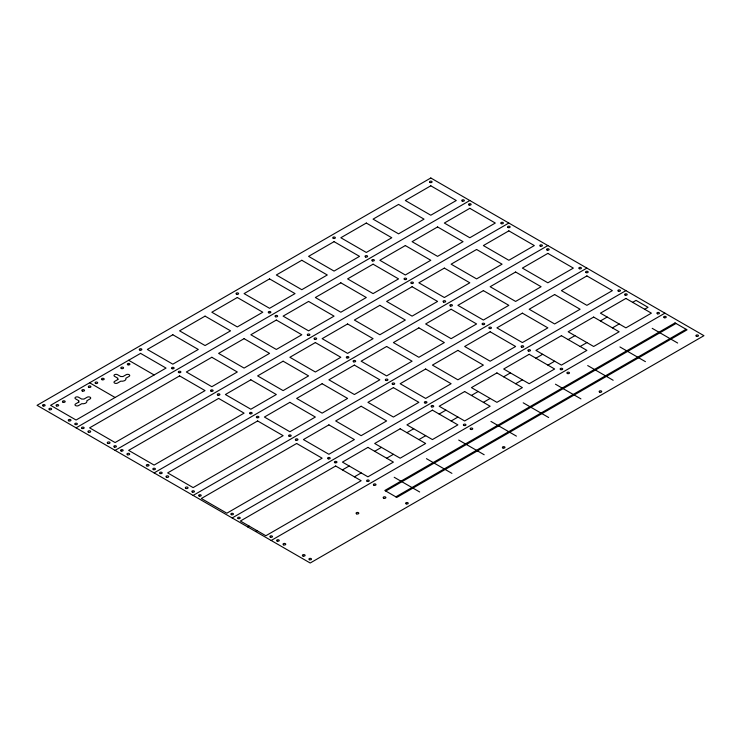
<?xml version="1.0" encoding="UTF-8"?>
<svg xmlns="http://www.w3.org/2000/svg" width="741" height="741" viewBox="0 0 741 741"><rect width="100%" height="100%" fill="white"/><g stroke="black" fill="none" stroke-linecap="round" stroke-linejoin="round"><path stroke-width="1.11" d="M76.073 427.844L469.822 200.515M115.096 450.371L508.845 223.041M154.109 472.897L547.868 245.567M193.132 495.433L586.891 268.103M232.155 517.959L625.904 290.629M342.416 469.905L349.187 465.996M374.659 451.288L381.43 447.379M406.911 432.67L413.682 428.761M439.154 414.052L445.934 410.144M471.406 395.435L478.177 391.517M503.658 376.817L510.429 372.899M535.9 358.19L542.671 354.281M568.152 339.573L574.923 335.664M600.395 320.955L607.175 317.046M632.647 302.337L636.037 300.383L648.032 307.311L644.642 309.266M247.8 526.99L249.245 526.147M255.534 531.454L256.988 530.621M354.411 476.833L361.182 472.925M386.663 458.216L393.434 454.307M418.906 439.598L425.677 435.68M451.158 420.981L457.929 417.063M483.401 402.354L490.181 398.445M515.653 383.736L522.424 379.827M547.905 365.118L554.676 361.21M580.147 346.501L586.918 342.592M612.399 327.883L619.17 323.974M271.178 540.485L664.927 313.156M385.792 491.033L676.024 323.474M395.851 496.85L686.083 329.282M652.191 328.328L677.663 343.037M619.939 346.945L645.42 361.654M587.696 365.563L613.168 380.272M555.444 384.19L580.925 398.89M523.202 402.808L548.673 417.516M490.95 421.425L516.421 436.134M458.698 440.043L484.179 454.752M426.455 458.66L451.927 473.369M394.203 477.278L419.684 491.987M128.638 360.256L154.109 374.965M89.615 382.782L115.096 397.491M430.799 177.988L37.05 405.318L310.201 563.012L703.95 335.682L430.799 177.988M140.568 353.374L50.592 405.318L76.073 420.027L166.04 368.082L140.568 353.374M172.82 334.756L147.339 349.456L172.82 364.164L198.292 349.456L172.82 334.756M205.062 316.129L179.591 330.838L205.062 345.547L230.544 330.838L205.062 316.129M237.315 297.512L211.833 312.22L237.315 326.929L262.786 312.22L237.315 297.512M269.557 278.894L244.085 293.603L269.557 308.312L295.038 293.603L269.557 278.894M301.809 260.276L276.337 274.985L301.809 289.694L327.281 274.985L301.809 260.276M334.061 241.659L308.58 256.367L334.061 271.076L359.533 256.367L334.061 241.659M366.304 223.041L340.832 237.75L366.304 252.459L391.785 237.75L366.304 223.041M398.556 204.423L373.075 219.132L398.556 233.841L424.028 219.132L398.556 204.423M430.799 185.806L405.327 200.515L430.799 215.223L456.28 200.515L430.799 185.806M78.879 402.02L75.591 403.919A2.056 1.186 0 0 0 75.591 405.596A2.056 1.186 0 0 0 78.49 405.596L81.779 403.697A4.103 2.371 0 0 0 86.808 400.788L90.096 398.89A2.056 1.186 0 0 0 90.096 397.213A2.056 1.186 0 0 0 87.197 397.213L83.909 399.112A4.103 2.371 0 0 0 81.779 399.112L78.49 397.213A2.056 1.186 0 0 0 75.591 397.213A2.056 1.186 0 0 0 75.591 398.89L78.879 400.788A4.103 2.371 0 0 0 78.879 402.02M117.902 379.494L114.605 381.393A2.056 1.186 0 0 0 114.605 383.069A2.056 1.186 0 0 0 117.513 383.069L120.802 381.161A4.103 2.371 0 0 0 125.831 378.262L129.119 376.363A2.056 1.186 0 0 0 129.119 374.687A2.056 1.186 0 0 0 126.22 374.687L122.932 376.585A4.103 2.371 0 0 0 120.802 376.585L117.513 374.687A2.056 1.186 0 0 0 114.605 374.687A2.056 1.186 0 0 0 114.605 376.363L117.902 378.262A4.103 2.371 0 0 0 117.902 379.494M179.591 375.9L89.615 427.844L115.096 442.553L205.062 390.609L179.591 375.9M211.833 357.282L186.362 371.991L211.833 386.7L237.315 371.991L211.833 357.282M244.085 338.665L218.614 353.374L244.085 368.082L269.557 353.374L244.085 338.665M276.337 320.047L250.856 334.756L276.337 349.456L301.809 334.756L276.337 320.047M308.58 301.43L283.108 316.129L308.58 330.838L334.061 316.129L308.58 301.43M340.832 282.803L315.351 297.512L340.832 312.22L366.304 297.512L340.832 282.803M373.075 264.185L347.603 278.894L373.075 293.603L398.556 278.894L373.075 264.185M405.327 245.567L379.855 260.276L405.327 274.985L430.799 260.276L405.327 245.567M437.579 226.95L412.098 241.659L437.579 256.367L463.051 241.659L437.579 226.95M469.822 208.332L444.35 223.041L469.822 237.75L495.303 223.041L469.822 208.332M218.614 398.426L128.638 450.371L154.109 465.079L244.085 413.135L218.614 398.426M250.856 379.809L225.384 394.518L250.856 409.227L276.337 394.518L250.856 379.809M283.108 361.191L257.627 375.9L283.108 390.609L308.58 375.9L283.108 361.191M315.351 342.574L289.879 357.282L315.351 371.991L340.832 357.282L315.351 342.574M347.603 323.956L322.131 338.665L347.603 353.374L373.075 338.665L347.603 323.956M379.855 305.338L354.374 320.047L379.855 334.756L405.327 320.047L379.855 305.338M412.098 286.721L386.626 301.43L412.098 316.129L437.579 301.43L412.098 286.721M444.35 268.103L418.869 282.803L444.35 297.512L469.822 282.803L444.35 268.103M476.593 249.476L451.121 264.185L476.593 278.894L502.074 264.185L476.593 249.476M508.845 230.859L483.373 245.567L508.845 260.276L534.317 245.567L508.845 230.859M257.627 420.953L167.661 472.897L193.132 487.606L283.108 435.662L257.627 420.953M289.879 402.335L264.407 417.044L289.879 431.753L315.351 417.044L289.879 402.335M322.131 383.718L296.65 398.426L322.131 413.135L347.603 398.426L322.131 383.718M354.374 365.1L328.902 379.809L354.374 394.518L379.855 379.809L354.374 365.1M386.626 346.482L361.145 361.191L386.626 375.9L412.098 361.191L386.626 346.482M418.869 327.865L393.397 342.574L418.869 357.282L444.35 342.574L418.869 327.865M451.121 309.247L425.649 323.956L451.121 338.665L476.593 323.956L451.121 309.247M483.373 290.629L457.892 305.338L483.373 320.047L508.845 305.338L483.373 290.629M515.616 272.012L490.144 286.721L515.616 301.43L541.097 286.721L515.616 272.012M547.868 253.394L522.386 268.103L547.868 282.803L573.339 268.103L547.868 253.394M296.65 443.489L201.357 498.498L226.839 513.207L322.131 458.197L296.65 443.489M328.902 424.871L303.421 439.57L328.902 454.279L354.374 439.57L328.902 424.871M361.145 406.244L335.673 420.953L361.145 435.662L386.626 420.953L361.145 406.244M393.397 387.626L367.925 402.335L393.397 417.044L418.869 402.335L393.397 387.626M425.649 369.009L400.168 383.718L425.649 398.426L451.121 383.718L425.649 369.009M457.892 350.391L432.42 365.1L457.892 379.809L483.373 365.1L457.892 350.391M490.144 331.773L464.663 346.482L490.144 361.191L515.616 346.482L490.144 331.773M522.386 313.156L496.915 327.865L522.386 342.574L547.868 327.865L522.386 313.156M554.639 294.538L529.167 309.247L554.639 323.956L580.11 309.247L554.639 294.538M586.891 275.921L561.409 290.629L586.891 305.338L612.362 290.629L586.891 275.921M335.673 466.015L240.38 521.034L265.852 535.743L361.145 480.724L335.673 466.015M367.925 447.397L342.444 462.106L367.925 476.815L393.397 462.106L367.925 447.397M400.168 428.78L374.696 443.489L400.168 458.197L425.649 443.489L400.168 428.78M432.42 410.162L406.939 424.871L432.42 439.57L457.892 424.871L432.42 410.162M464.663 391.544L439.191 406.244L464.663 420.953L490.144 406.244L464.663 391.544M496.915 372.918L471.443 387.626L496.915 402.335L522.386 387.626L496.915 372.918M529.167 354.3L503.685 369.009L529.167 383.718L554.639 369.009L529.167 354.3M561.409 335.682L535.938 350.391L561.409 365.1L586.891 350.391L561.409 335.682M593.661 317.065L568.18 331.773L593.661 346.482L619.133 331.773L593.661 317.065M625.904 298.447L600.432 313.156L625.904 327.865L651.385 313.156L625.904 298.447M675.051 322.909L384.82 490.477L396.815 497.406L687.055 329.838L675.051 322.909M63.05 402.243A1.371 0.787 0 0 0 65.18 401.65A1.371 0.787 0 0 0 63.217 400.881A1.371 0.787 0 0 0 63.05 402.243M82.399 391.072A1.371 0.787 0 0 0 84.53 390.479A1.371 0.787 0 0 0 82.566 389.71A1.371 0.787 0 0 0 82.399 391.072M88.966 387.348A1.297 0.75 0 0 0 90.921 386.7A1.297 0.75 0 0 0 88.966 386.042A1.297 0.75 0 0 0 88.966 387.348M56.64 405.938A1.297 0.75 0 0 0 58.669 405.373A1.297 0.75 0 0 0 56.798 404.642A1.297 0.75 0 0 0 56.64 405.938M696.447 336.303A1.297 0.75 0 0 0 698.476 335.738A1.297 0.75 0 0 0 696.605 335.006A1.297 0.75 0 0 0 696.447 336.303M664.279 317.713A1.297 0.75 0 0 0 666.233 317.065A1.297 0.75 0 0 0 664.279 316.416A1.297 0.75 0 0 0 664.279 317.713M309.543 559.751A1.297 0.75 0 0 0 311.498 559.103A1.297 0.75 0 0 0 309.543 558.455A1.297 0.75 0 0 0 309.543 559.751M277.217 541.106A1.297 0.75 0 0 0 279.246 540.541A1.297 0.75 0 0 0 277.384 539.809A1.297 0.75 0 0 0 277.217 541.106M502.963 448.018A1.297 0.75 0 0 0 504.982 447.453A1.297 0.75 0 0 0 503.12 446.721A1.297 0.75 0 0 0 502.963 448.018M470.785 429.428A1.297 0.75 0 0 0 472.739 428.78A1.297 0.75 0 0 0 470.785 428.131A1.297 0.75 0 0 0 470.785 429.428M599.701 392.165A1.297 0.75 0 0 0 601.729 391.591A1.297 0.75 0 0 0 599.867 390.868A1.297 0.75 0 0 0 599.701 392.165M567.532 373.575A1.297 0.75 0 0 0 569.486 372.918A1.297 0.75 0 0 0 567.532 372.269A1.297 0.75 0 0 0 567.532 373.575M406.216 503.871A1.297 0.75 0 0 0 408.235 503.306A1.297 0.75 0 0 0 406.374 502.574A1.297 0.75 0 0 0 406.216 503.871M373.964 485.253A1.297 0.75 0 0 0 375.993 484.688A1.297 0.75 0 0 0 374.131 483.956A1.297 0.75 0 0 0 373.964 485.253M283.71 544.894A1.371 0.787 0 0 0 285.767 544.209A1.371 0.787 0 0 0 283.71 543.524A1.371 0.787 0 0 0 283.71 544.894M303.069 556.065A1.371 0.787 0 0 0 305.116 555.38A1.371 0.787 0 0 0 303.069 554.694A1.371 0.787 0 0 0 303.069 556.065M356.671 513.865A1.371 0.787 0 0 0 358.801 513.272A1.371 0.787 0 0 0 356.838 512.503A1.371 0.787 0 0 0 356.671 513.865M383.764 498.23A1.371 0.787 0 0 0 385.894 497.628A1.371 0.787 0 0 0 383.931 496.859A1.371 0.787 0 0 0 383.764 498.23M186 488.476A1.371 0.787 0 0 0 188.057 487.8A1.371 0.787 0 0 0 186 487.115A1.371 0.787 0 0 0 186 488.476M166.568 477.278A1.371 0.787 0 0 0 168.698 476.676A1.371 0.787 0 0 0 166.734 475.917A1.371 0.787 0 0 0 166.568 477.278M256.979 417.692A1.297 0.75 0 0 0 258.933 417.044A1.297 0.75 0 0 0 256.979 416.396A1.297 0.75 0 0 0 256.979 417.692M289.231 436.31A1.297 0.75 0 0 0 291.176 435.662A1.297 0.75 0 0 0 289.231 435.013A1.297 0.75 0 0 0 289.231 436.31M450.389 305.959A1.297 0.75 0 0 0 452.418 305.385A1.297 0.75 0 0 0 450.556 304.662A1.297 0.75 0 0 0 450.389 305.959M482.641 324.577A1.297 0.75 0 0 0 484.67 324.012A1.297 0.75 0 0 0 482.799 323.28A1.297 0.75 0 0 0 482.641 324.577M353.726 361.84A1.297 0.75 0 0 0 355.68 361.191A1.297 0.75 0 0 0 353.726 360.543A1.297 0.75 0 0 0 353.726 361.84M385.894 380.429A1.297 0.75 0 0 0 387.923 379.864A1.297 0.75 0 0 0 386.052 379.133A1.297 0.75 0 0 0 385.894 380.429M160.232 473.555A1.297 0.75 0 0 0 162.186 472.897A1.297 0.75 0 0 0 160.232 472.249A1.297 0.75 0 0 0 160.232 473.555M192.484 492.172A1.297 0.75 0 0 0 194.438 491.524A1.297 0.75 0 0 0 192.484 490.866A1.297 0.75 0 0 0 192.484 492.172M547.219 250.134A1.297 0.75 0 0 0 549.164 249.476A1.297 0.75 0 0 0 547.219 248.828A1.297 0.75 0 0 0 547.219 250.134M579.388 268.724A1.297 0.75 0 0 0 581.407 268.149A1.297 0.75 0 0 0 579.545 267.427A1.297 0.75 0 0 0 579.388 268.724M107.88 443.396A1.371 0.787 0 0 0 110.011 442.794A1.371 0.787 0 0 0 108.047 442.025A1.371 0.787 0 0 0 107.88 443.396M88.522 432.225A1.371 0.787 0 0 0 90.661 431.623A1.371 0.787 0 0 0 88.698 430.854A1.371 0.787 0 0 0 88.522 432.225M178.942 372.64A1.297 0.75 0 0 0 180.887 371.991A1.297 0.75 0 0 0 178.942 371.343A1.297 0.75 0 0 0 178.942 372.64M211.185 391.257A1.297 0.75 0 0 0 213.139 390.609A1.297 0.75 0 0 0 211.185 389.961A1.297 0.75 0 0 0 211.185 391.257M372.353 260.897A1.297 0.75 0 0 0 374.372 260.332A1.297 0.75 0 0 0 372.51 259.6A1.297 0.75 0 0 0 372.353 260.897M404.679 279.542A1.297 0.75 0 0 0 406.624 278.894A1.297 0.75 0 0 0 404.679 278.245A1.297 0.75 0 0 0 404.679 279.542M275.606 316.759A1.297 0.75 0 0 0 277.634 316.185A1.297 0.75 0 0 0 275.763 315.462A1.297 0.75 0 0 0 275.606 316.759M307.858 335.377A1.297 0.75 0 0 0 309.877 334.802A1.297 0.75 0 0 0 308.015 334.08A1.297 0.75 0 0 0 307.858 335.377M82.112 428.465A1.297 0.75 0 0 0 84.141 427.9A1.297 0.75 0 0 0 82.279 427.168A1.297 0.75 0 0 0 82.112 428.465M114.438 447.11A1.297 0.75 0 0 0 116.393 446.462A1.297 0.75 0 0 0 114.438 445.813A1.297 0.75 0 0 0 114.438 447.11M469.099 205.044A1.297 0.75 0 0 0 471.119 204.479A1.297 0.75 0 0 0 469.257 203.747A1.297 0.75 0 0 0 469.099 205.044M501.342 223.662A1.297 0.75 0 0 0 503.371 223.097A1.297 0.75 0 0 0 501.5 222.365A1.297 0.75 0 0 0 501.342 223.662M68.857 420.86A1.371 0.787 0 0 0 70.988 420.267A1.371 0.787 0 0 0 69.024 419.499A1.371 0.787 0 0 0 68.857 420.86M49.591 409.727A1.371 0.787 0 0 0 51.638 409.041A1.371 0.787 0 0 0 49.591 408.356A1.371 0.787 0 0 0 49.591 409.727M139.919 350.113A1.297 0.75 0 0 0 141.864 349.456A1.297 0.75 0 0 0 139.919 348.807A1.297 0.75 0 0 0 139.919 350.113M172.162 368.731A1.297 0.75 0 0 0 174.116 368.082A1.297 0.75 0 0 0 172.162 367.425A1.297 0.75 0 0 0 172.162 368.731M333.33 238.37A1.297 0.75 0 0 0 335.358 237.805A1.297 0.75 0 0 0 333.487 237.074A1.297 0.75 0 0 0 333.33 238.37M365.656 257.016A1.297 0.75 0 0 0 367.61 256.367A1.297 0.75 0 0 0 365.656 255.719A1.297 0.75 0 0 0 365.656 257.016M236.666 294.251A1.297 0.75 0 0 0 238.611 293.603A1.297 0.75 0 0 0 236.666 292.954A1.297 0.75 0 0 0 236.666 294.251M268.909 312.869A1.297 0.75 0 0 0 270.863 312.22A1.297 0.75 0 0 0 268.909 311.572A1.297 0.75 0 0 0 268.909 312.869M43.173 405.966A1.297 0.75 0 0 0 45.127 405.318A1.297 0.75 0 0 0 43.173 404.669A1.297 0.75 0 0 0 43.173 405.966M75.341 424.556A1.297 0.75 0 0 0 77.37 423.991A1.297 0.75 0 0 0 75.499 423.259A1.297 0.75 0 0 0 75.341 424.556M430.076 182.518A1.297 0.75 0 0 0 432.096 181.953A1.297 0.75 0 0 0 430.234 181.221A1.297 0.75 0 0 0 430.076 182.518M462.319 201.135A1.297 0.75 0 0 0 464.348 200.57A1.297 0.75 0 0 0 462.486 199.838A1.297 0.75 0 0 0 462.319 201.135M540.365 246.188A1.297 0.75 0 0 0 542.393 245.623A1.297 0.75 0 0 0 540.522 244.891A1.297 0.75 0 0 0 540.365 246.188M508.113 227.57A1.297 0.75 0 0 0 510.141 227.005A1.297 0.75 0 0 0 508.28 226.274A1.297 0.75 0 0 0 508.113 227.57M153.461 469.637A1.297 0.75 0 0 0 155.415 468.988A1.297 0.75 0 0 0 153.461 468.34A1.297 0.75 0 0 0 153.461 469.637M121.135 450.991A1.297 0.75 0 0 0 123.163 450.426A1.297 0.75 0 0 0 121.292 449.694A1.297 0.75 0 0 0 121.135 450.991M346.955 357.931A1.297 0.75 0 0 0 348.9 357.282A1.297 0.75 0 0 0 346.955 356.634A1.297 0.75 0 0 0 346.955 357.931M314.629 339.285A1.297 0.75 0 0 0 316.648 338.711A1.297 0.75 0 0 0 314.786 337.989A1.297 0.75 0 0 0 314.629 339.285M443.618 302.05A1.297 0.75 0 0 0 445.647 301.476A1.297 0.75 0 0 0 443.776 300.753A1.297 0.75 0 0 0 443.618 302.05M411.45 283.46A1.297 0.75 0 0 0 413.404 282.803A1.297 0.75 0 0 0 411.45 282.154A1.297 0.75 0 0 0 411.45 283.46M250.134 413.756A1.297 0.75 0 0 0 252.153 413.191A1.297 0.75 0 0 0 250.291 412.459A1.297 0.75 0 0 0 250.134 413.756M217.882 395.138A1.297 0.75 0 0 0 219.91 394.573A1.297 0.75 0 0 0 218.039 393.841A1.297 0.75 0 0 0 217.882 395.138M127.545 454.752A1.371 0.787 0 0 0 129.675 454.15A1.371 0.787 0 0 0 127.711 453.381A1.371 0.787 0 0 0 127.545 454.752M146.894 465.922A1.371 0.787 0 0 0 149.034 465.32A1.371 0.787 0 0 0 147.07 464.561A1.371 0.787 0 0 0 146.894 465.922M296.002 440.228A1.297 0.75 0 0 0 297.956 439.57A1.297 0.75 0 0 0 296.002 438.922A1.297 0.75 0 0 0 296.002 440.228M328.254 458.846A1.297 0.75 0 0 0 330.199 458.197A1.297 0.75 0 0 0 328.254 457.54A1.297 0.75 0 0 0 328.254 458.846M489.412 328.485A1.297 0.75 0 0 0 491.44 327.92A1.297 0.75 0 0 0 489.569 327.189A1.297 0.75 0 0 0 489.412 328.485M521.664 347.103A1.297 0.75 0 0 0 523.683 346.538A1.297 0.75 0 0 0 521.821 345.806A1.297 0.75 0 0 0 521.664 347.103M392.665 384.338A1.297 0.75 0 0 0 394.694 383.773A1.297 0.75 0 0 0 392.832 383.041A1.297 0.75 0 0 0 392.665 384.338M424.991 402.984A1.297 0.75 0 0 0 426.946 402.335A1.297 0.75 0 0 0 424.991 401.687A1.297 0.75 0 0 0 424.991 402.984M199.255 496.081A1.297 0.75 0 0 0 201.209 495.433A1.297 0.75 0 0 0 199.255 494.784A1.297 0.75 0 0 0 199.255 496.081M231.424 514.671A1.297 0.75 0 0 0 233.452 514.106A1.297 0.75 0 0 0 231.59 513.374A1.297 0.75 0 0 0 231.424 514.671M586.159 272.632A1.297 0.75 0 0 0 588.187 272.058A1.297 0.75 0 0 0 586.316 271.336A1.297 0.75 0 0 0 586.159 272.632M618.485 291.278A1.297 0.75 0 0 0 620.439 290.629A1.297 0.75 0 0 0 618.485 289.981A1.297 0.75 0 0 0 618.485 291.278M657.508 313.804A1.297 0.75 0 0 0 659.453 313.156A1.297 0.75 0 0 0 657.508 312.507A1.297 0.75 0 0 0 657.508 313.804M625.256 295.187A1.297 0.75 0 0 0 627.21 294.538A1.297 0.75 0 0 0 625.256 293.89A1.297 0.75 0 0 0 625.256 295.187M270.446 537.197A1.297 0.75 0 0 0 272.475 536.632A1.297 0.75 0 0 0 270.613 535.9A1.297 0.75 0 0 0 270.446 537.197M238.204 518.58A1.297 0.75 0 0 0 240.223 518.015A1.297 0.75 0 0 0 238.361 517.283A1.297 0.75 0 0 0 238.204 518.58M463.94 425.491A1.297 0.75 0 0 0 465.959 424.917A1.297 0.75 0 0 0 464.098 424.195A1.297 0.75 0 0 0 463.94 425.491M431.771 406.902A1.297 0.75 0 0 0 433.717 406.244A1.297 0.75 0 0 0 431.771 405.596A1.297 0.75 0 0 0 431.771 406.902M560.687 369.629A1.297 0.75 0 0 0 562.706 369.064A1.297 0.75 0 0 0 560.844 368.333A1.297 0.75 0 0 0 560.687 369.629M528.435 351.012A1.297 0.75 0 0 0 530.463 350.447A1.297 0.75 0 0 0 528.592 349.715A1.297 0.75 0 0 0 528.435 351.012M367.193 481.344A1.297 0.75 0 0 0 369.222 480.779A1.297 0.75 0 0 0 367.351 480.048A1.297 0.75 0 0 0 367.193 481.344M334.941 462.727A1.297 0.75 0 0 0 336.97 462.152A1.297 0.75 0 0 0 335.108 461.43A1.297 0.75 0 0 0 334.941 462.727M102.073 379.716A1.371 0.787 0 0 0 104.203 379.123A1.371 0.787 0 0 0 102.239 378.355A1.371 0.787 0 0 0 102.073 379.716M121.422 368.546A1.371 0.787 0 0 0 123.552 367.944A1.371 0.787 0 0 0 121.589 367.184A1.371 0.787 0 0 0 121.422 368.546M127.989 364.822A1.297 0.75 0 0 0 129.934 364.164A1.297 0.75 0 0 0 127.989 363.516A1.297 0.75 0 0 0 127.989 364.822M95.737 383.44A1.297 0.75 0 0 0 97.692 382.782A1.297 0.75 0 0 0 95.737 382.134A1.297 0.75 0 0 0 95.737 383.44"/></g></svg>
